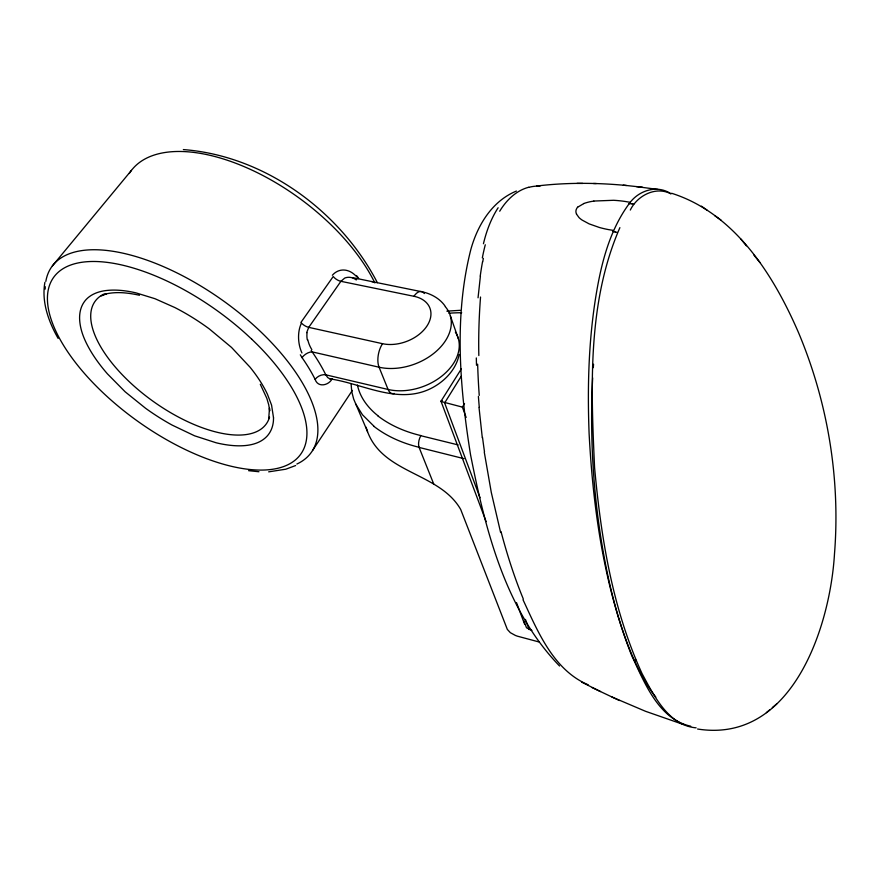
<?xml version="1.0" encoding="UTF-8"?>
<svg xmlns="http://www.w3.org/2000/svg" width="880" height="880" viewBox="0 0 880 880"><rect width="100%" height="100%" fill="white"/><g stroke="black" fill="none" stroke-linecap="round" stroke-linejoin="round"><path stroke-width="1.32" d="M592.658 377.916C589.237 445.104 594.297 512.82 608.498 578.6A681.197 205.249 -80.8 0 0 619.146 619.432A681.153 205.249 -80.8 0 0 631.455 653.752C637.989 669.009 645.447 684.09 655.842 697.125M593.307 367.653L593.549 364.21M478.049 297.792L480.414 276.056M44.891 282.337C41.404 301.939 48.543 321.574 58.135 338.415M268.686 418.825L269.5 408.254L269.676 410.927L268.73 404.844L266.827 398.321L260.304 384.285M482.691 261.877L483.362 258.368M306.658 332.64L308.748 327.36L340.901 281.314L344.718 278.08A16.929 13.42 73.5 0 1 351.032 277.508A18.964 15.18 85.9 0 1 356.301 279.95M459.162 354.519C456.071 369.952 444.048 382.074 430.265 388.795C397.529 404.613 362.692 383.636 329.868 378.851L327.679 377.542L325.798 374.825A166.705 76.945 35.7 0 0 312.169 351.89L311.179 350.559M619.894 227.634C587.246 302.346 590.953 387.75 594.572 467.467C600.985 537.768 612.513 609.037 642.092 673.684C653.818 695.332 668.305 725.494 696.124 727.837M670.659 193.567C657.217 184.712 639.507 190.267 630.19 202.323C611.655 226.886 603.053 256.575 597.586 286.352C588.72 334.807 587.224 384.329 589.105 433.466C593.087 508.959 603.911 585.2 631.807 655.875C644.567 682.638 658.427 719.048 690.767 726.231M630.311 210.045C637.208 195.635 655.886 185.801 671.022 193.886M466.136 417.428L462.385 407.11L464.53 403.601M461.241 376.222L444.642 402.93L480.018 497.728M499.708 211.222C506.264 200.321 516.12 190.553 528.715 187.253M441.1 401.06L461.318 368.918M635.866 659.978L634.579 661.914M312.543 450.505L352.352 390.412M332.2 378.741C328.823 385.429 317.933 387.981 315.139 379.412A159.093 72.897 35.7 0 0 302.038 357.632L300.322 354.805M52.382 265.903L131.428 170.401M697.598 729.025C791.89 743.864 830.126 627.286 834.493 553.806C840.477 478.742 827.739 402.204 798.611 332.838C773.553 274.923 734.91 213.389 671.627 193.27M578.314 206.8L583.715 203.632M766.392 712.635L769.824 709.753M772.354 707.586L776.765 703.868M441.155 401.016L442.222 400.609M516.428 191.059C492.107 200.992 477.543 225.181 470.822 249.557C453.816 316.569 459.745 387.112 470.525 454.652C485.309 529.32 505.021 609.653 559.559 666.006M101.233 295.955L106.26 293.909L103.499 294.569C115.269 291.225 127.732 292.677 139.491 295.262M295.614 465.553L285.802 469.205L268.675 471.845M332.255 378.818L329.868 378.851M593.824 201.047L613.602 200.288A104.94 71.83 -15.2 0 1 625.163 201.465L630.19 202.323M528.704 187.385A126.192 61.38 -75.5 0 1 535.051 186.23C565.345 182.424 596.079 182.611 626.45 185.493M446.853 311.146L460.185 310.31M536.778 186.043L540.067 186.087M577.005 183.381L582.725 183.436M593.483 183.513L596.266 183.535M183.348 149.578C264.682 155.727 340.197 211.079 377.377 282.689M248.578 470.679L258.951 471.735M636.427 186.604L657.998 189.442M623.293 185.163L642.488 187.242M539.055 641.971L517.803 636.284A13.376 5.786 29.2 0 1 515.306 635.393L510.345 632.676L507.331 629.42L460.691 509.454C439.571 472.549 383.064 473.902 367.532 431.64L353.661 399.058L351.747 391.611L351.098 383.867M613.481 230.439L608.377 229.581A101.31 65.461 -13.2 0 1 599.324 227.458L589.182 223.894L582.175 220.11A38.577 25.377 -14.3 0 1 579.062 217.635L576.4 213.983M371.701 281.556L422.257 291.83C431.156 293.788 439.758 298.463 445.06 306.042M413.952 296.296L340.901 281.314A8.195 4.345 35 0 1 333.223 276.507L300.916 322.454A8.36 4.213 34.8 0 0 308.748 327.36L382.525 343.695A33.627 22.88 -20.7 0 0 426.888 326.128A33.627 22.88 -20.7 0 0 413.952 296.285A16.522 8.206 -78.3 0 1 424.336 293.524M352.451 277.596L373.417 281.908M462.385 407.11L441.1 401.522M458.161 444.917L420.86 435.721A8.47 4.059 -76 0 0 419.1 447.425L433.807 484.209M419.1 447.425L464.046 458.678M524.051 621.324L526.515 627.781L531.861 630.432M529.188 629.64L525.426 619.41M683.518 724.537L645.524 711.293L611.941 696.993M588.214 684.805C553.553 670.153 537.856 631.664 523.006 599.709M581.625 682.132L600.534 691.559M592.031 687.544L619.432 700.535M701.426 206.162L706.992 210.122M714.703 215.633L721.094 220.176M377.894 415.712C368.17 407.979 359.964 397.496 357.456 385.099M373.813 426.074L362.417 414.722L355.586 403.799M740.894 239.085L746.394 245.828M753.984 255.2L760.012 262.581M356.521 275.539L357.72 277.211A154.022 77.374 36.2 0 1 358.622 278.597M441.012 401.302L486.123 521.598M516.538 602.69L524.667 624.36M367.532 431.64L366.058 427.185M450.373 315.931L458.315 338.558M500.621 532.499L491.293 492.437L484.286 452.21M482.306 437.844L479.017 407.418M476.498 365.299L476.311 357.94M631.939 203.852A14.531 9.647 -13.9 0 1 633.787 204.182M628.991 203.72A15.664 10.417 -13.9 0 1 631.95 203.819M615.197 232.056A15.708 10.483 -14 0 1 612.645 231.209M617.111 232.331A14.575 9.724 -14 0 1 615.219 232.023M583.682 203.555A32.197 21.428 -14.8 0 1 593.824 201.113M576.543 213.928A11.176 7.381 -14.9 0 1 578.006 206.69M483.45 243.738A86.779 47.641 -86.3 0 1 498.135 207.746M482.328 257.884A109.78 49.225 -82.6 0 1 485.276 244.761M480.238 276.034A132.946 53.944 -82.1 0 1 482.526 261.811M478.83 355.542A235.983 83.171 -82.4 0 1 480.535 297.033M479.237 395.373A355.718 124.817 -82.4 0 1 477.642 364.144M479.259 407.099A404.657 141.152 -82.5 0 1 478.401 396.418M484.495 451.847A502.832 172.898 -82.5 0 1 482.537 437.481M523.27 598.895A697.444 229.746 -83 0 1 501.006 531.553M445.236 306.636A50.05 34.309 -20.8 0 1 436.986 350.658A50.05 34.309 -20.8 0 1 379.071 367.213L312.169 351.89A8.338 4.422 -34.5 0 0 302.038 357.632M382.525 343.695A16.841 8.547 -77.3 0 0 379.071 367.213L388.08 389.466A16.621 8.316 -77 0 0 394.394 393.481M455.356 332.112A49.39 34.32 -20.8 0 1 443.454 374.759A49.39 34.32 -20.8 0 1 388.08 389.466L325.798 374.825A8.239 5.467 -26 0 0 315.139 379.412M129.272 173.492A153.032 77.825 36.3 0 1 248.127 168.366A153.032 77.825 36.3 0 1 374.869 282.909M45.837 281.369A159.544 72.061 35.6 0 1 225.698 302.555A159.544 72.061 35.6 0 1 296.857 464.046M45.199 289.08A159.544 72.061 35.6 0 1 45.254 286.671M269.544 417.098A105.281 47.476 35.6 0 1 150.161 399.168A105.281 47.476 35.6 0 1 103.345 294.316M332.354 275.253A24.156 18.161 78.9 0 1 356.125 276.177M301.95 352.979A24.629 14.993 83.6 0 1 301.444 323.18M356.73 279.246A8.03 4.147 -32.7 0 1 357.72 277.211M311.839 349.602A19.239 11.594 73.5 0 1 307.769 339.713M307.285 339.746A17.116 12.518 75.5 0 1 307.076 332.816M419.166 447.304A151.316 105.82 -18.4 0 1 373.681 426.184M448.943 313.225A148.302 107.184 -21.2 0 1 461.692 312.73M420.937 435.589A143.528 100.023 -18.4 0 1 377.762 415.822M273.537 417.89L273.427 420.772A116.567 52.173 35.6 0 1 266.321 436.942C259.281 443.938 248.897 445.819 239.338 445.83A116.864 52.371 35.6 0 1 216.161 442.783L194.59 435.809L172.117 425.084A116.82 52.393 35.6 0 1 145.563 408.265L125.147 391.798L107.503 373.934A116.743 52.349 35.5 0 1 91.179 351.912C85.107 341.759 79.915 330.506 79.596 318.483A116.677 52.272 35.5 0 1 83.424 303.116C88.484 294.734 98.483 291.137 107.811 290.367A116.391 52.085 35.5 0 1 136.114 292.908L154.957 298.705L174.823 307.538A115.511 51.678 35.5 0 1 209.341 328.944L231.55 347.446L250.019 367.18A115.566 51.7 35.6 0 1 267.487 394.383L271.568 405.097L273.537 417.89M251.614 339.075L245.949 333.839A151.844 68.057 35.6 0 0 134.42 268.367A151.888 68.079 35.6 0 0 53.35 325.424A151.888 68.079 35.6 0 0 211.86 460.559A151.888 68.079 35.6 0 0 303.27 412.335A152.053 68.156 35.6 0 0 257.081 344.377L251.614 339.075"/></g></svg>
